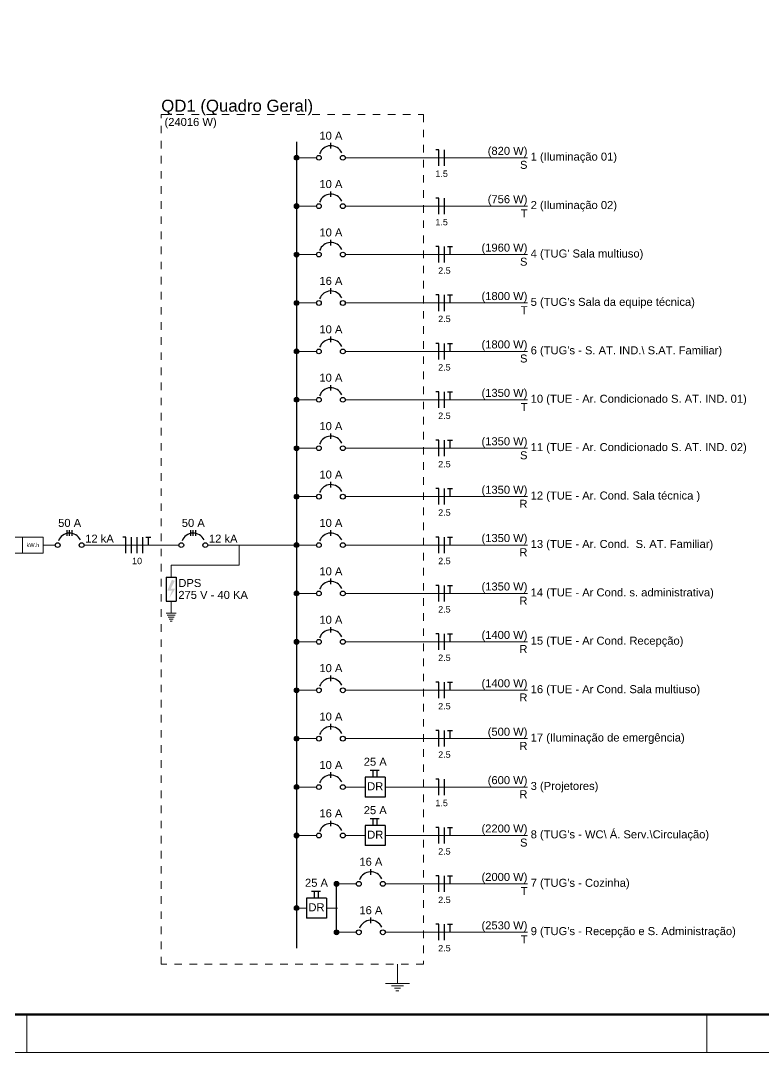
# Model space of a CAD drawing. Header units: millimetres. Extents: x 234.6 to 276.6, y 175.2 to 204.9.
# Drawn here: x 249.55 to 259.39, y 175.16 to 188.81 of the extents above; entities that cross this region are included whole.
import ezdxf

# ---------------------------------------------------------------- set-up
doc = ezdxf.new("R2010")
doc.units = ezdxf.units.MM
doc.header["$LTSCALE"] = 3
doc.header["$MEASUREMENT"] = 0
doc.linetypes.add('Dashed', pattern=[0.75, 0.5, -0.25])
for name, color, linetype, lineweight in [('DI-Barramento', 3, 'Continuous', 30), ('DI-Disjuntor', 3, 'Continuous', 30), ('DI-Fios', 3, 'Continuous', 30), ('DI-Linhas do diagrama', 2, 'Continuous', 20), ('DI-Pontilhado', 2, 'Continuous', 20), ('DI-Textos do diagrama', 2, 'Continuous', 20), ('DI-Título do diagrama', 3, 'Continuous', 30), ('FOLHA EXTERNA', 2, 'Continuous', 20), ('Folha_padrão', 6, 'Continuous', 60)]:
    doc.layers.add(name, color=color, linetype=linetype, lineweight=lineweight)
doc.styles.add('Arial', font='arial.ttf')

msp = doc.modelspace()

# ---------------------------------------------------------------- hatches: boundary and pattern name
at = {"layer": 'DI-Textos do diagrama', "linetype": 'Continuous'}
msp.add_hatch(color=256, dxfattribs=at).paths.add_polyline_path([(251.556, 181.413), (251.593, 181.397), (251.54, 181.292), (251.598, 181.292), (251.519, 181.165), (251.556, 181.267), (251.495, 181.267), (251.556, 181.413)])

# ---------------------------------------------------------------- linework, layer by layer
at = {"layer": 'DI-Barramento', "linetype": 'Continuous'}
for p, q in [((253.205, 187.209), (253.205, 176.534)), ((253.735, 176.746), (253.735, 177.387))]:
    msp.add_line(p, q, dxfattribs=at)
at = {"layer": 'DI-Disjuntor', "linetype": 'Continuous'}
for p, q in [((253.661, 187.119), (253.661, 187.193)), ((253.661, 186.478), (253.661, 186.552)), ((253.661, 185.837), (253.661, 185.912)), ((253.661, 185.197), (253.661, 185.271)), ((253.661, 184.556), (253.661, 184.63)), ((253.661, 183.915), (253.661, 183.989)), ((253.661, 183.275), (253.661, 183.349)), ((253.661, 182.634), (253.661, 182.708)), ((250.17, 181.993), (250.17, 182.067)), ((250.202, 181.993), (250.202, 182.067)), ((250.234, 181.993), (250.234, 182.067)), ((251.807, 181.993), (251.807, 182.067)), ((251.839, 181.993), (251.839, 182.067)), ((251.871, 181.993), (251.871, 182.067)), ((253.661, 181.993), (253.661, 182.067)), ((251.482, 181.448), (251.614, 181.448)), ((251.482, 181.448), (251.482, 181.13)), ((251.614, 181.448), (251.614, 181.13)), ((253.661, 181.353), (253.661, 181.427)), ((251.482, 181.13), (251.614, 181.13)), ((253.661, 180.712), (253.661, 180.786)), ((253.661, 180.071), (253.661, 180.145)), ((253.661, 179.43), (253.661, 179.505)), ((254.182, 178.893), (254.301, 178.893)), ((254.222, 178.8), (254.222, 178.893)), ((254.275, 178.8), (254.275, 178.893)), ((253.661, 178.79), (253.661, 178.864)), ((254.116, 178.8), (254.116, 178.536)), ((254.381, 178.8), (254.116, 178.8)), ((254.381, 178.8), (254.381, 178.536)), ((254.381, 178.536), (254.116, 178.536)), ((253.661, 178.149), (253.661, 178.223)), ((254.182, 178.252), (254.301, 178.252)), ((254.222, 178.16), (254.222, 178.252)), ((254.275, 178.16), (254.275, 178.252)), ((254.116, 178.16), (254.116, 177.895)), ((254.381, 178.16), (254.116, 178.16)), ((254.381, 178.16), (254.381, 177.895)), ((254.381, 177.895), (254.116, 177.895)), ((254.19, 177.508), (254.19, 177.583)), ((253.404, 177.291), (253.523, 177.291)), ((253.443, 177.199), (253.443, 177.291)), ((253.496, 177.199), (253.496, 177.291)), ((253.338, 177.199), (253.338, 176.934)), ((253.602, 177.199), (253.338, 177.199)), ((253.602, 177.199), (253.602, 176.934)), ((253.602, 176.934), (253.338, 176.934)), ((254.19, 176.868), (254.19, 176.942))]:
    msp.add_line(p, q, dxfattribs=at)
for centre in [(253.502, 186.997), (253.819, 186.997), (253.502, 186.356), (253.819, 186.356), (253.502, 185.716), (253.819, 185.716), (253.502, 185.075), (253.819, 185.075), (253.502, 184.434), (253.819, 184.434), (253.502, 183.794), (253.819, 183.794), (253.502, 183.153), (253.819, 183.153), (253.502, 182.512), (253.819, 182.512), (250.043, 181.871), (250.361, 181.871), (251.68, 181.871), (251.998, 181.871), (253.502, 181.871), (253.819, 181.871), (253.502, 181.231), (253.819, 181.231), (253.502, 180.59), (253.819, 180.59), (253.502, 179.949), (253.819, 179.949), (253.502, 179.309), (253.819, 179.309), (253.502, 178.668), (253.819, 178.668), (253.502, 178.027), (253.819, 178.027), (254.031, 177.387), (254.349, 177.387), (254.031, 176.746), (254.349, 176.746)]:
    msp.add_circle(centre, 0.0318, dxfattribs=at)
for centre in [(253.661, 186.997), (253.661, 186.356), (253.661, 185.716), (253.661, 185.075), (253.661, 184.434), (253.661, 183.794), (253.661, 183.153), (253.661, 182.512), (250.202, 181.871), (251.839, 181.871), (253.661, 181.871), (253.661, 181.231), (253.661, 180.59), (253.661, 179.949), (253.661, 179.309), (253.661, 178.668), (253.661, 178.027), (254.19, 177.387), (254.19, 176.746)]:
    msp.add_arc(centre, 0.159, 25, 160, dxfattribs=at)
at = {"layer": 'DI-Fios', "linetype": 'Continuous'}
for p, q in [((255.09, 187.103), (255.048, 187.103)), ((255.09, 186.891), (255.09, 187.103)), ((255.164, 186.891), (255.164, 187.103)), ((255.09, 186.462), (255.048, 186.462)), ((255.09, 186.25), (255.09, 186.462)), ((255.164, 186.25), (255.164, 186.462)), ((255.09, 185.822), (255.048, 185.822)), ((255.09, 185.61), (255.09, 185.822)), ((255.164, 185.61), (255.164, 185.822)), ((255.205, 185.822), (255.272, 185.822)), ((255.238, 185.716), (255.238, 185.822)), ((255.09, 185.181), (255.048, 185.181)), ((255.09, 184.969), (255.09, 185.181)), ((255.164, 184.969), (255.164, 185.181)), ((255.205, 185.181), (255.272, 185.181)), ((255.238, 185.075), (255.238, 185.181)), ((255.09, 184.54), (255.048, 184.54)), ((255.09, 184.328), (255.09, 184.54)), ((255.164, 184.328), (255.164, 184.54)), ((255.205, 184.54), (255.272, 184.54)), ((255.238, 184.434), (255.238, 184.54)), ((255.09, 183.899), (255.048, 183.899)), ((255.09, 183.688), (255.09, 183.899)), ((255.164, 183.688), (255.164, 183.899)), ((255.205, 183.899), (255.272, 183.899)), ((255.238, 183.794), (255.238, 183.899)), ((255.09, 183.259), (255.048, 183.259)), ((255.09, 183.047), (255.09, 183.259)), ((255.164, 183.047), (255.164, 183.259)), ((255.205, 183.259), (255.272, 183.259)), ((255.238, 183.153), (255.238, 183.259)), ((255.09, 182.618), (255.048, 182.618)), ((255.09, 182.406), (255.09, 182.618)), ((255.164, 182.406), (255.164, 182.618)), ((255.205, 182.618), (255.272, 182.618)), ((255.238, 182.512), (255.238, 182.618)), ((250.947, 181.977), (250.905, 181.977)), ((250.947, 181.766), (250.947, 181.977)), ((251.021, 181.766), (251.021, 181.977)), ((251.095, 181.766), (251.095, 181.977)), ((251.169, 181.766), (251.169, 181.977)), ((251.21, 181.977), (251.277, 181.977)), ((251.244, 181.871), (251.244, 181.977)), ((255.09, 181.977), (255.048, 181.977)), ((255.09, 181.766), (255.09, 181.977)), ((255.164, 181.766), (255.164, 181.977)), ((255.205, 181.977), (255.272, 181.977)), ((255.238, 181.871), (255.238, 181.977)), ((255.09, 181.337), (255.048, 181.337)), ((255.09, 181.125), (255.09, 181.337)), ((255.164, 181.125), (255.164, 181.337)), ((255.205, 181.337), (255.272, 181.337)), ((255.238, 181.231), (255.238, 181.337)), ((255.09, 180.696), (255.048, 180.696)), ((255.09, 180.484), (255.09, 180.696)), ((255.164, 180.484), (255.164, 180.696)), ((255.205, 180.696), (255.272, 180.696)), ((255.238, 180.59), (255.238, 180.696)), ((255.09, 180.055), (255.048, 180.055)), ((255.09, 179.844), (255.09, 180.055)), ((255.164, 179.844), (255.164, 180.055)), ((255.205, 180.055), (255.272, 180.055)), ((255.238, 179.949), (255.238, 180.055)), ((255.09, 179.415), (255.048, 179.415)), ((255.09, 179.203), (255.09, 179.415)), ((255.164, 179.203), (255.164, 179.415)), ((255.205, 179.415), (255.272, 179.415)), ((255.238, 179.309), (255.238, 179.415)), ((255.09, 178.774), (255.048, 178.774)), ((255.09, 178.562), (255.09, 178.774)), ((255.164, 178.562), (255.164, 178.774)), ((255.09, 178.133), (255.048, 178.133)), ((255.09, 177.921), (255.09, 178.133)), ((255.164, 177.921), (255.164, 178.133)), ((255.205, 178.133), (255.272, 178.133)), ((255.238, 178.027), (255.238, 178.133)), ((255.09, 177.493), (255.048, 177.493)), ((255.09, 177.281), (255.09, 177.493)), ((255.164, 177.281), (255.164, 177.493)), ((255.205, 177.493), (255.272, 177.493)), ((255.238, 177.387), (255.238, 177.493)), ((255.09, 176.852), (255.048, 176.852)), ((255.09, 176.64), (255.09, 176.852)), ((255.164, 176.64), (255.164, 176.852)), ((255.205, 176.852), (255.272, 176.852)), ((255.238, 176.746), (255.238, 176.852))]:
    msp.add_line(p, q, dxfattribs=at)
at = {"layer": 'DI-Linhas do diagrama', "linetype": 'Continuous'}
for p, q in [((253.237, 186.997), (253.47, 186.997)), ((253.851, 186.997), (256.263, 186.997)), ((253.237, 186.356), (253.47, 186.356)), ((253.851, 186.356), (256.263, 186.356)), ((253.237, 185.716), (253.47, 185.716)), ((253.851, 185.716), (256.263, 185.716)), ((253.237, 185.075), (253.47, 185.075)), ((253.851, 185.075), (256.263, 185.075)), ((253.237, 184.434), (253.47, 184.434)), ((253.851, 184.434), (256.263, 184.434)), ((253.237, 183.794), (253.47, 183.794)), ((253.851, 183.794), (256.263, 183.794)), ((253.237, 183.153), (253.47, 183.153)), ((253.851, 183.153), (256.263, 183.153)), ((253.237, 182.512), (253.47, 182.512)), ((253.851, 182.512), (256.263, 182.512)), ((249.578, 181.766), (249.578, 181.977)), ((249.853, 181.871), (250.011, 181.871)), ((250.393, 181.871), (251.648, 181.871)), ((252.03, 181.871), (252.58, 181.871)), ((252.448, 181.871), (252.448, 181.607)), ((252.58, 181.871), (253.205, 181.871)), ((253.237, 181.871), (253.47, 181.871)), ((253.851, 181.871), (256.263, 181.871)), ((252.448, 181.607), (251.548, 181.607)), ((251.548, 181.607), (251.548, 181.448)), ((253.237, 181.231), (253.47, 181.231)), ((253.851, 181.231), (256.263, 181.231)), ((251.548, 181.13), (251.548, 180.971)), ((251.482, 180.971), (251.614, 180.971)), ((251.495, 180.945), (251.601, 180.945)), ((251.508, 180.918), (251.588, 180.918)), ((251.521, 180.892), (251.574, 180.892)), ((251.535, 180.865), (251.561, 180.865)), ((253.237, 180.59), (253.47, 180.59)), ((253.851, 180.59), (256.263, 180.59)), ((253.237, 179.949), (253.47, 179.949)), ((253.851, 179.949), (256.263, 179.949)), ((253.237, 179.309), (253.47, 179.309)), ((253.851, 179.309), (256.263, 179.309)), ((253.237, 178.668), (253.47, 178.668)), ((253.851, 178.668), (254.116, 178.668)), ((254.381, 178.668), (256.263, 178.668)), ((253.237, 178.027), (253.47, 178.027)), ((253.851, 178.027), (254.116, 178.027)), ((254.381, 178.027), (256.263, 178.027)), ((253.766, 177.387), (253.999, 177.387)), ((254.381, 177.387), (256.263, 177.387)), ((253.237, 177.066), (253.338, 177.066)), ((253.602, 177.066), (253.748, 177.066)), ((253.766, 176.746), (253.999, 176.746)), ((254.381, 176.746), (256.263, 176.746))]:
    msp.add_line(p, q, dxfattribs=at)
at = {"layer": 'DI-Linhas do diagrama', "linetype": 'Continuous', "const_width": 0.0318}
for points in [[(253.221, 186.997, 1), (253.189, 186.997, 1)], [(253.221, 186.356, 1), (253.189, 186.356, 1)], [(253.221, 185.716, 1), (253.189, 185.716, 1)], [(253.221, 185.075, 1), (253.189, 185.075, 1)], [(253.221, 184.434, 1), (253.189, 184.434, 1)], [(253.221, 183.794, 1), (253.189, 183.794, 1)], [(253.221, 183.153, 1), (253.189, 183.153, 1)], [(253.221, 182.512, 1), (253.189, 182.512, 1)], [(253.221, 181.871, 1), (253.189, 181.871, 1)], [(253.221, 181.231, 1), (253.189, 181.231, 1)], [(253.221, 180.59, 1), (253.189, 180.59, 1)], [(253.221, 179.949, 1), (253.189, 179.949, 1)], [(253.221, 179.309, 1), (253.189, 179.309, 1)], [(253.221, 178.668, 1), (253.189, 178.668, 1)], [(253.221, 178.027, 1), (253.189, 178.027, 1)], [(253.751, 177.387, 1), (253.719, 177.387, 1)], [(253.221, 177.066, 1), (253.189, 177.066, 1)], [(253.751, 176.746, 1), (253.719, 176.746, 1)]]:
    msp.add_lwpolyline(points, format="xyb", close=True, dxfattribs=at)
at = {"layer": 'DI-Linhas do diagrama', "linetype": 'Continuous'}
msp.add_lwpolyline([(249.472, 181.766), (249.472, 181.977), (249.853, 181.977), (249.853, 181.766), (249.472, 181.766)], close=True, dxfattribs=at)
for centre in [(253.205, 186.997), (253.205, 186.356), (253.205, 185.716), (253.205, 185.075), (253.205, 184.434), (253.205, 183.794), (253.205, 183.153), (253.205, 182.512), (253.205, 181.871), (253.205, 181.231), (253.205, 180.59), (253.205, 179.949), (253.205, 179.309), (253.205, 178.668), (253.205, 178.027), (253.735, 177.387), (253.205, 177.066), (253.735, 176.746)]:
    msp.add_circle(centre, 0.0318, dxfattribs=at)
at = {"layer": 'DI-Pontilhado', "linetype": 'Dashed', "ltscale": 0.05}
msp.add_lwpolyline([(251.415, 176.322), (251.415, 187.569), (254.889, 187.569), (254.889, 176.322), (251.415, 176.322)], close=True, dxfattribs=at)
at = {"layer": 'DI-Textos do diagrama', "linetype": 'Continuous'}
for p, q in [((254.542, 176.322), (254.542, 176.068)), ((254.383, 176.068), (254.7, 176.068)), ((254.462, 176.036), (254.621, 176.036)), ((254.502, 176.005), (254.581, 176.005)), ((254.522, 175.973), (254.561, 175.973))]:
    msp.add_line(p, q, dxfattribs=at)
at = {"layer": 'FOLHA EXTERNA', "color": 2, "linetype": 'Continuous'}
for points in [[(234.586, 175.157), (276.636, 175.157), (276.636, 204.857), (234.586, 204.857), (234.586, 175.157)], [(249.636, 175.661), (249.636, 175.157)], [(258.636, 175.661), (258.636, 175.157)]]:
    msp.add_lwpolyline(points, dxfattribs=at)
at = {"layer": 'Folha_padrão', "color": 6, "linetype": 'Continuous'}
msp.add_lwpolyline([(236.086, 204.357), (276.136, 204.357), (276.136, 175.657), (236.086, 175.657), (236.086, 204.357)], dxfattribs=at)

# ---------------------------------------------------------------- texts
at = {"layer": 'DI-Disjuntor', "char_height": 0.1059, "width": 0.25416, "attachment_point": 8, "line_spacing_factor": 0.798, "style": 'Arial'}
for insert in [(254.248, 178.626), (254.248, 177.985), (253.47, 177.024)]:
    msp.add_mtext('DR', dxfattribs=dict(at, insert=insert))
at = {"layer": 'DI-Linhas do diagrama', "char_height": 0.1059, "attachment_point": 7, "line_spacing_factor": 0.798, "style": 'Arial'}
for s, insert, width in [('DPS', (251.641, 181.315), 0.38124), ('275 V - 40 KA', (251.641, 181.157), 1.65204)]:
    msp.add_mtext(s, dxfattribs=dict(at, insert=insert, width=width))
at = {"layer": 'DI-Textos do diagrama', "line_spacing_factor": 0.798, "style": 'Arial'}
for s, insert, char_height, width, attachment_point in [('(24016 W)', (251.458, 187.386), 0.1059, 1.14372, 7), ('10 A', (253.661, 187.235), 0.1059, 0.50832, 8), ('(820 W)', (256.263, 187.004), 0.1059, 0.88956, 9), ('S', (256.263, 186.849), 0.106, 0.12708, 9), ('1 (Iluminação 01)', (256.306, 186.927), 0.1059, 2.16036, 7), ('1.5', (255.127, 186.743), 0.0847, 0.30499, 8), ('10 A', (253.661, 186.595), 0.1059, 0.50832, 8), ('(756 W)', (256.263, 186.364), 0.1059, 0.88956, 9), ('2 (Iluminação 02)', (256.306, 186.286), 0.1059, 2.16036, 7), ('T', (256.263, 186.208), 0.106, 0.12708, 9), ('1.5', (255.127, 186.102), 0.0847, 0.30499, 8), ('10 A', (253.661, 185.954), 0.1059, 0.50832, 8), ('(1960 W)', (256.263, 185.723), 0.1059, 1.01664, 9), ("4 (TUG' Sala multiuso)", (256.306, 185.645), 0.1059, 2.79576, 7), ('S', (256.263, 185.567), 0.106, 0.12708, 9), ('2.5', (255.164, 185.461), 0.0847, 0.30499, 8), ('16 A', (253.661, 185.313), 0.1059, 0.50832, 8), ('(1800 W)', (256.263, 185.082), 0.1059, 1.01664, 9), ('T', (256.263, 184.927), 0.106, 0.12708, 9), ("5 (TUG's Sala da equipe técnica)", (256.306, 185.005), 0.1059, 4.06656, 7), ('2.5', (255.164, 184.821), 0.0847, 0.30499, 8), ('10 A', (253.661, 184.672), 0.1059, 0.50832, 8), ('(1800 W)', (256.263, 184.442), 0.1059, 1.01664, 9), ("6 (TUG's - S. AT. IND.\\\\ S.AT. Familiar)", (256.306, 184.364), 0.1059, 4.95612, 7), ('S', (256.263, 184.286), 0.106, 0.12708, 9), ('2.5', (255.164, 184.18), 0.0847, 0.30499, 8), ('10 A', (253.661, 184.032), 0.1059, 0.50832, 8), ('(1350 W)', (256.263, 183.801), 0.1059, 1.01664, 9), ('10 (TUE - Ar. Condicionado S. AT. IND. 01)', (256.306, 183.723), 0.1059, 5.33736, 7), ('T', (256.263, 183.645), 0.106, 0.12708, 9), ('2.5', (255.164, 183.539), 0.0847, 0.30499, 8), ('10 A', (253.661, 183.391), 0.1059, 0.50832, 8), ('(1350 W)', (256.263, 183.16), 0.1059, 1.01664, 9), ('11 (TUE - Ar. Condicionado S. AT. IND. 02)', (256.306, 183.083), 0.1059, 5.33736, 7), ('2.5', (255.164, 182.899), 0.0847, 0.30499, 8), ('S', (256.263, 183.005), 0.106, 0.12708, 9), ('10 A', (253.661, 182.75), 0.1059, 0.50832, 8), ('(1350 W)', (256.263, 182.519), 0.1059, 1.01664, 9), ('12 (TUE - Ar. Cond. Sala técnica )', (256.306, 182.442), 0.1059, 4.32072, 7), ('R', (256.263, 182.364), 0.106, 0.12708, 9), ('2.5', (255.164, 182.258), 0.0847, 0.30499, 8), ('50 A', (250.202, 182.11), 0.1059, 0.50832, 8), ('50 A', (251.839, 182.11), 0.1059, 0.50832, 8), ('10 A', (253.661, 182.11), 0.1059, 0.50832, 8), ('kW.h', (249.631, 181.845), 0.0529, 0.25416, 7), ('12 kA', (250.408, 181.903), 0.1059, 0.6354, 7), ('12 kA', (252.046, 181.903), 0.1059, 0.6354, 7), ('(1350 W)', (256.263, 181.879), 0.1059, 1.01664, 9), ('13 (TUE - Ar. Cond.  S. AT. Familiar)', (256.306, 181.801), 0.1059, 4.70196, 7), ('R', (256.263, 181.723), 0.106, 0.12708, 9), ('10', (251.095, 181.617), 0.0847, 0.20333, 8), ('2.5', (255.164, 181.617), 0.0847, 0.30499, 8), ('10 A', (253.661, 181.469), 0.1059, 0.50832, 8), ('(1350 W)', (256.263, 181.238), 0.1059, 1.01664, 9), ('14 (TUE - Ar Cond. s. administrativa)', (256.306, 181.16), 0.1059, 4.70196, 7), ('R', (256.263, 181.082), 0.106, 0.12708, 9), ('10 A', (253.661, 180.828), 0.1059, 0.50832, 8), ('2.5', (255.164, 180.977), 0.0847, 0.30499, 8), ('(1400 W)', (256.263, 180.597), 0.1059, 1.01664, 9), ('15 (TUE - Ar Cond. Recepção)', (256.306, 180.52), 0.1059, 3.55824, 7), ('R', (256.263, 180.442), 0.106, 0.12708, 9), ('2.5', (255.164, 180.336), 0.0847, 0.30499, 8), ('10 A', (253.661, 180.188), 0.1059, 0.50832, 8), ('(1400 W)', (256.263, 179.957), 0.1059, 1.01664, 9), ('16 (TUE - Ar Cond. Sala multiuso)', (256.306, 179.879), 0.1059, 4.19364, 7), ('R', (256.263, 179.801), 0.106, 0.12708, 9), ('2.5', (255.164, 179.695), 0.0847, 0.30499, 8), ('10 A', (253.661, 179.547), 0.1059, 0.50832, 8), ('(500 W)', (256.263, 179.316), 0.1059, 0.88956, 9), ('17 (Iluminação de emergência)', (256.306, 179.238), 0.1059, 3.68532, 7), ('R', (256.263, 179.16), 0.106, 0.12708, 9), ('25 A', (254.248, 178.949), 0.1059, 0.50832, 8), ('2.5', (255.164, 179.054), 0.0847, 0.30499, 8), ('10 A', (253.661, 178.906), 0.1059, 0.50832, 8), ('(600 W)', (256.263, 178.675), 0.1059, 0.88956, 9), ('R', (256.263, 178.52), 0.106, 0.12708, 9), ('3 (Projetores)', (256.306, 178.598), 0.1059, 1.77912, 7), ('1.5', (255.127, 178.414), 0.0847, 0.30499, 8), ('16 A', (253.661, 178.266), 0.1059, 0.50832, 8), ('25 A', (254.248, 178.308), 0.1059, 0.50832, 8), ('(2200 W)', (256.263, 178.035), 0.1059, 1.01664, 9), ("8 (TUG's - WC\\\\ Á. Serv.\\\\Circulação)", (256.306, 177.957), 0.1059, 4.4478, 7), ('S', (256.263, 177.879), 0.106, 0.12708, 9), ('2.5', (255.164, 177.773), 0.0847, 0.30499, 8), ('16 A', (254.19, 177.625), 0.1059, 0.50832, 8), ('(2000 W)', (256.263, 177.394), 0.1059, 1.01664, 9), ('25 A', (253.47, 177.347), 0.1059, 0.50832, 8), ("7 (TUG's - Cozinha)", (256.306, 177.316), 0.1059, 2.41452, 7), ('T', (256.263, 177.238), 0.106, 0.12708, 9), ('2.5', (255.164, 177.132), 0.0847, 0.30499, 8), ('16 A', (254.19, 176.984), 0.1059, 0.50832, 8), ('(2530 W)', (256.263, 176.753), 0.1059, 1.01664, 9), ('T', (256.263, 176.598), 0.106, 0.12708, 9), ("9 (TUG's - Recepção e S. Administração)", (256.306, 176.676), 0.1059, 4.95612, 7), ('2.5', (255.164, 176.492), 0.0847, 0.30499, 8)]:
    msp.add_mtext(s, dxfattribs=dict(at, insert=insert, char_height=char_height, width=width, attachment_point=attachment_point))
at = {"layer": 'DI-Título do diagrama', "insert": (251.415, 187.559), "char_height": 0.15885, "width": 3.43116, "attachment_point": 7, "line_spacing_factor": 0.798, "style": 'Arial'}
msp.add_mtext('QD1 (Quadro Geral)', dxfattribs=at)

doc.saveas('drawing.dxf')
